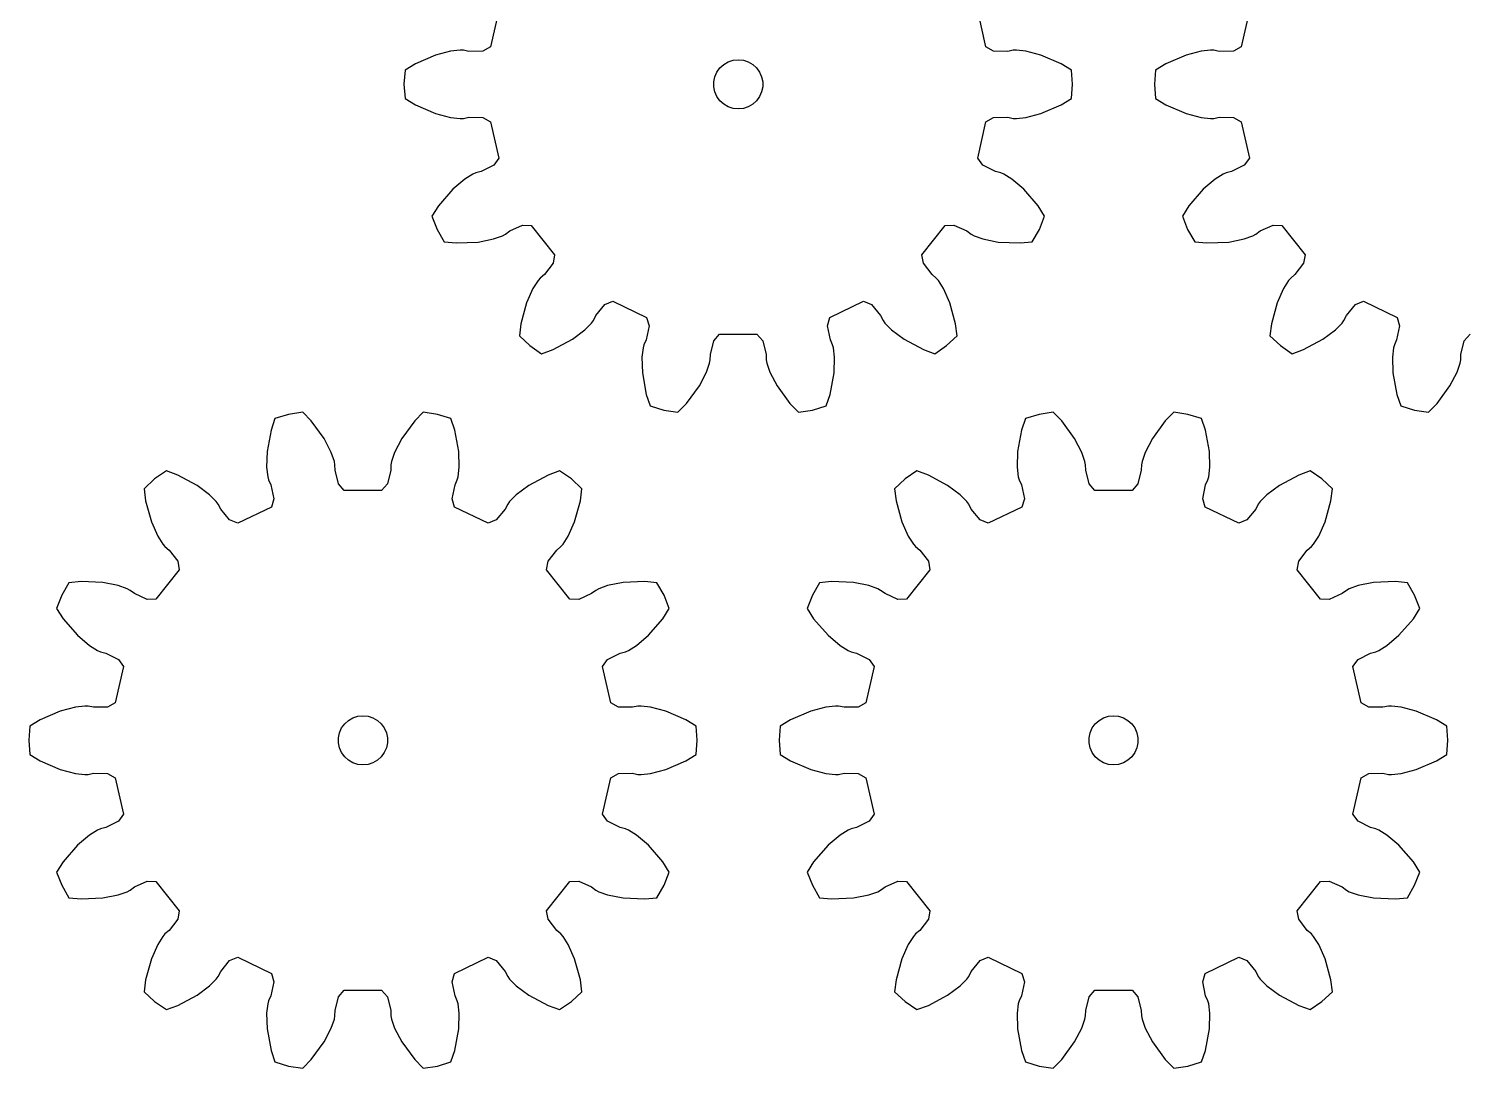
# Model space of a CAD drawing. Extents: x 0 to 178, y 0 to 240.
# Drawn here: x 0 to 87.5, y 0 to 63.4 of the extents above; entities that cross this region are included whole.
import ezdxf

# ---------------------------------------------------------------- set-up
doc = ezdxf.new("R2010")
doc.units = 0

msp = doc.modelspace()

# ---------------------------------------------------------------- linework, layer by layer
for p, q in [((28.65, 64.471), (28.143, 62.251)), ((58.344, 62.251), (57.837, 64.471)), ((74.394, 64.471), (73.887, 62.251)), ((28.143, 62.251), (27.677, 61.994)), ((58.81, 61.994), (58.344, 62.251)), ((73.887, 62.251), (73.421, 61.994)), ((24.792, 61.754), (23.566, 61.23)), ((25.717, 61.995), (24.792, 61.754)), ((26.291, 62.056), (25.717, 61.995)), ((26.49, 62.047), (26.291, 62.056)), ((26.819, 61.982), (26.49, 62.047)), ((27.677, 61.994), (26.819, 61.982)), ((42.362, 61.186), (42.634, 61.343)), ((42.634, 61.343), (42.932, 61.44)), ((42.932, 61.44), (43.244, 61.472)), ((43.244, 61.472), (43.556, 61.44)), ((43.556, 61.44), (43.854, 61.343)), ((43.854, 61.343), (44.125, 61.186)), ((59.668, 61.982), (58.81, 61.994)), ((59.998, 62.047), (59.668, 61.982)), ((60.197, 62.056), (59.998, 62.047)), ((60.771, 61.995), (60.197, 62.056)), ((61.695, 61.754), (60.771, 61.995)), ((62.921, 61.23), (61.695, 61.754)), ((70.536, 61.754), (69.31, 61.23)), ((71.46, 61.995), (70.536, 61.754)), ((72.034, 62.056), (71.46, 61.995)), ((72.233, 62.047), (72.034, 62.056)), ((72.563, 61.982), (72.233, 62.047)), ((73.421, 61.994), (72.563, 61.982)), ((22.937, 60.84), (22.872, 59.972)), ((23.566, 61.23), (22.937, 60.84)), ((41.752, 60.129), (41.817, 60.436)), ((41.817, 60.436), (41.945, 60.722)), ((41.945, 60.722), (42.129, 60.976)), ((42.129, 60.976), (42.362, 61.186)), ((44.125, 61.186), (44.358, 60.976)), ((44.358, 60.976), (44.543, 60.722)), ((44.543, 60.722), (44.67, 60.436)), ((44.67, 60.436), (44.735, 60.129)), ((63.55, 60.84), (62.921, 61.23)), ((63.615, 59.972), (63.55, 60.84)), ((68.681, 60.84), (68.615, 59.972)), ((69.31, 61.23), (68.681, 60.84)), ((22.872, 59.972), (22.937, 59.104)), ((41.752, 59.816), (41.752, 60.129)), ((41.817, 59.509), (41.752, 59.816)), ((41.945, 59.222), (41.817, 59.509)), ((44.67, 59.509), (44.543, 59.222)), ((44.735, 59.816), (44.67, 59.509)), ((44.735, 60.129), (44.735, 59.816)), ((63.55, 59.104), (63.615, 59.972)), ((68.615, 59.972), (68.681, 59.104)), ((22.937, 59.104), (23.566, 58.715)), ((23.566, 58.715), (24.792, 58.19)), ((42.129, 58.969), (41.945, 59.222)), ((42.362, 58.759), (42.129, 58.969)), ((42.634, 58.602), (42.362, 58.759)), ((44.125, 58.759), (43.854, 58.602)), ((44.358, 58.969), (44.125, 58.759)), ((44.543, 59.222), (44.358, 58.969)), ((61.695, 58.19), (62.921, 58.715)), ((62.921, 58.715), (63.55, 59.104)), ((68.681, 59.104), (69.31, 58.715)), ((69.31, 58.715), (70.536, 58.19)), ((24.792, 58.19), (25.717, 57.95)), ((25.717, 57.95), (26.291, 57.889)), ((26.291, 57.889), (26.49, 57.898)), ((26.49, 57.898), (26.819, 57.963)), ((26.819, 57.963), (27.677, 57.951)), ((27.677, 57.951), (28.143, 57.694)), ((42.932, 58.505), (42.634, 58.602)), ((43.244, 58.472), (42.932, 58.505)), ((43.556, 58.505), (43.244, 58.472)), ((43.854, 58.602), (43.556, 58.505)), ((58.344, 57.694), (58.81, 57.951)), ((58.81, 57.951), (59.668, 57.963)), ((59.668, 57.963), (59.998, 57.898)), ((59.998, 57.898), (60.197, 57.889)), ((60.197, 57.889), (60.771, 57.95)), ((60.771, 57.95), (61.695, 58.19)), ((70.536, 58.19), (71.46, 57.95)), ((71.46, 57.95), (72.034, 57.889)), ((72.034, 57.889), (72.233, 57.898)), ((72.233, 57.898), (72.563, 57.963)), ((72.563, 57.963), (73.421, 57.951)), ((73.421, 57.951), (73.887, 57.694)), ((28.143, 57.694), (28.65, 55.474)), ((57.837, 55.474), (58.344, 57.694)), ((73.887, 57.694), (74.394, 55.474)), ((28.65, 55.474), (28.342, 55.04)), ((58.146, 55.04), (57.837, 55.474)), ((74.394, 55.474), (74.085, 55.04)), ((27.066, 54.494), (26.575, 54.19)), ((27.249, 54.572), (27.066, 54.494)), ((27.574, 54.657), (27.249, 54.572)), ((28.342, 55.04), (27.574, 54.657)), ((58.914, 54.657), (58.146, 55.04)), ((59.239, 54.572), (58.914, 54.657)), ((59.422, 54.494), (59.239, 54.572)), ((59.912, 54.19), (59.422, 54.494)), ((72.809, 54.494), (72.319, 54.19)), ((72.992, 54.572), (72.809, 54.494)), ((73.317, 54.657), (72.992, 54.572)), ((74.085, 55.04), (73.317, 54.657)), ((25.846, 53.572), (24.969, 52.567)), ((26.575, 54.19), (25.846, 53.572)), ((60.641, 53.572), (59.912, 54.19)), ((61.518, 52.567), (60.641, 53.572)), ((71.59, 53.572), (70.713, 52.567)), ((72.319, 54.19), (71.59, 53.572)), ((24.969, 52.567), (24.571, 51.944)), ((61.916, 51.944), (61.518, 52.567)), ((70.713, 52.567), (70.315, 51.944)), ((24.571, 51.944), (24.889, 51.133)), ((61.598, 51.133), (61.916, 51.944)), ((70.315, 51.944), (70.633, 51.133)), ((24.889, 51.133), (25.324, 50.38)), ((28.874, 50.74), (29.049, 50.834)), ((29.049, 50.834), (29.318, 51.035)), ((29.318, 51.035), (30.096, 51.397)), ((30.096, 51.397), (30.627, 51.367)), ((30.627, 51.367), (32.047, 49.587)), ((54.44, 49.587), (55.86, 51.367)), ((55.86, 51.367), (56.391, 51.397)), ((56.391, 51.397), (57.17, 51.035)), ((57.17, 51.035), (57.439, 50.834)), ((57.439, 50.834), (57.614, 50.74)), ((61.163, 50.38), (61.598, 51.133)), ((70.633, 51.133), (71.068, 50.38)), ((74.617, 50.74), (74.792, 50.834)), ((74.792, 50.834), (75.061, 51.035)), ((75.061, 51.035), (75.84, 51.397)), ((75.84, 51.397), (76.371, 51.367)), ((76.371, 51.367), (77.791, 49.587)), ((25.324, 50.38), (26.06, 50.302)), ((26.06, 50.302), (27.393, 50.361)), ((27.393, 50.361), (28.33, 50.545)), ((28.33, 50.545), (28.874, 50.74)), ((57.614, 50.74), (58.157, 50.545)), ((58.157, 50.545), (59.095, 50.361)), ((59.095, 50.361), (60.427, 50.302)), ((60.427, 50.302), (61.163, 50.38)), ((71.068, 50.38), (71.804, 50.302)), ((71.804, 50.302), (73.136, 50.361)), ((73.136, 50.361), (74.074, 50.545)), ((74.074, 50.545), (74.617, 50.74)), ((31.958, 49.063), (31.432, 48.384)), ((32.047, 49.587), (31.958, 49.063)), ((54.53, 49.063), (54.44, 49.587)), ((55.055, 48.384), (54.53, 49.063)), ((77.701, 49.063), (77.176, 48.384)), ((77.791, 49.587), (77.701, 49.063)), ((31.176, 48.167), (31.045, 48.017)), ((31.432, 48.384), (31.176, 48.167)), ((55.311, 48.167), (55.055, 48.384)), ((55.442, 48.017), (55.311, 48.167)), ((76.92, 48.167), (76.789, 48.017)), ((77.176, 48.384), (76.92, 48.167)), ((30.734, 47.53), (30.346, 46.657)), ((31.045, 48.017), (30.734, 47.53)), ((55.753, 47.53), (55.442, 48.017)), ((56.141, 46.657), (55.753, 47.53)), ((76.478, 47.53), (76.09, 46.657)), ((76.789, 48.017), (76.478, 47.53)), ((30.346, 46.657), (29.992, 45.372)), ((34.574, 45.878), (35.119, 46.542)), ((35.119, 46.542), (35.61, 46.746)), ((35.61, 46.746), (37.662, 45.758)), ((48.825, 45.758), (50.877, 46.746)), ((50.877, 46.746), (51.369, 46.542)), ((51.369, 46.542), (51.913, 45.878)), ((56.495, 45.372), (56.141, 46.657)), ((76.09, 46.657), (75.736, 45.372)), ((80.318, 45.878), (80.862, 46.542)), ((80.862, 46.542), (81.354, 46.746)), ((81.354, 46.746), (83.406, 45.758)), ((34.302, 45.419), (34.419, 45.58)), ((34.419, 45.58), (34.574, 45.878)), ((37.662, 45.758), (37.809, 45.246)), ((48.678, 45.246), (48.825, 45.758)), ((51.913, 45.878), (52.068, 45.58)), ((52.068, 45.58), (52.185, 45.419)), ((80.046, 45.419), (80.163, 45.58)), ((80.163, 45.58), (80.318, 45.878)), ((83.406, 45.758), (83.553, 45.246)), ((29.992, 45.372), (29.904, 44.637)), ((29.904, 44.637), (30.542, 44.045)), ((33.133, 44.435), (33.897, 45.008)), ((33.897, 45.008), (34.302, 45.419)), ((37.809, 45.246), (37.63, 44.407)), ((41.751, 44.346), (42.105, 44.744)), ((42.105, 44.744), (44.382, 44.744)), ((44.382, 44.744), (44.737, 44.346)), ((48.858, 44.407), (48.678, 45.246)), ((52.185, 45.419), (52.59, 45.008)), ((52.59, 45.008), (53.355, 44.435)), ((55.945, 44.045), (56.583, 44.637)), ((56.583, 44.637), (56.495, 45.372)), ((75.736, 45.372), (75.648, 44.637)), ((75.648, 44.637), (76.286, 44.045)), ((78.876, 44.435), (79.641, 45.008)), ((79.641, 45.008), (80.046, 45.419)), ((83.553, 45.246), (83.373, 44.407)), ((87.494, 44.346), (87.849, 44.744)), ((30.542, 44.045), (31.261, 43.555)), ((31.261, 43.555), (31.958, 43.804)), ((31.958, 43.804), (33.133, 44.435)), ((37.44, 43.908), (37.372, 43.335)), ((37.493, 44.1), (37.44, 43.908)), ((37.63, 44.407), (37.493, 44.1)), ((41.548, 43.512), (41.751, 44.346)), ((44.737, 44.346), (44.939, 43.512)), ((48.994, 44.1), (48.858, 44.407)), ((49.047, 43.908), (48.994, 44.1)), ((49.116, 43.335), (49.047, 43.908)), ((53.355, 44.435), (54.529, 43.804)), ((54.529, 43.804), (55.226, 43.555)), ((55.226, 43.555), (55.945, 44.045)), ((76.286, 44.045), (77.005, 43.555)), ((77.005, 43.555), (77.702, 43.804)), ((77.702, 43.804), (78.876, 44.435)), ((83.184, 43.908), (83.115, 43.335)), ((83.237, 44.1), (83.184, 43.908)), ((83.373, 44.407), (83.237, 44.1)), ((87.292, 43.512), (87.494, 44.346)), ((37.372, 43.335), (37.401, 42.38)), ((41.315, 42.435), (41.502, 42.981)), ((41.502, 42.981), (41.538, 43.177)), ((41.538, 43.177), (41.548, 43.512)), ((44.939, 43.512), (44.949, 43.177)), ((44.949, 43.177), (44.985, 42.981)), ((44.985, 42.981), (45.172, 42.435)), ((49.087, 42.38), (49.116, 43.335)), ((83.115, 43.335), (83.144, 42.38)), ((87.059, 42.435), (87.246, 42.981)), ((87.246, 42.981), (87.282, 43.177)), ((87.282, 43.177), (87.292, 43.512)), ((37.401, 42.38), (37.639, 41.068)), ((40.875, 41.587), (41.315, 42.435)), ((45.172, 42.435), (45.612, 41.587)), ((48.848, 41.068), (49.087, 42.38)), ((83.144, 42.38), (83.383, 41.068)), ((86.619, 41.587), (87.059, 42.435)), ((40.091, 40.509), (40.875, 41.587)), ((45.612, 41.587), (46.397, 40.509)), ((85.834, 40.509), (86.619, 41.587)), ((37.639, 41.068), (37.879, 40.368)), ((37.879, 40.368), (38.711, 40.111)), ((39.571, 39.982), (40.091, 40.509)), ((46.397, 40.509), (46.916, 39.982)), ((47.777, 40.111), (48.609, 40.368)), ((48.609, 40.368), (48.848, 41.068)), ((83.383, 41.068), (83.622, 40.368)), ((83.622, 40.368), (84.454, 40.111)), ((85.315, 39.982), (85.834, 40.509)), ((15.007, 39.595), (14.767, 38.895)), ((15.839, 39.852), (15.007, 39.595)), ((16.699, 39.982), (15.839, 39.852)), ((17.219, 39.455), (16.699, 39.982)), ((18.003, 38.376), (17.219, 39.455)), ((23.525, 39.455), (22.74, 38.376)), ((24.044, 39.982), (23.525, 39.455)), ((24.905, 39.852), (24.044, 39.982)), ((25.737, 39.595), (24.905, 39.852)), ((25.976, 38.895), (25.737, 39.595)), ((38.711, 40.111), (39.571, 39.982)), ((46.916, 39.982), (47.777, 40.111)), ((60.751, 39.595), (60.511, 38.895)), ((61.582, 39.852), (60.751, 39.595)), ((62.443, 39.982), (61.582, 39.852)), ((62.963, 39.455), (62.443, 39.982)), ((63.747, 38.376), (62.963, 39.455)), ((69.268, 39.455), (68.484, 38.376)), ((69.788, 39.982), (69.268, 39.455)), ((70.649, 39.852), (69.788, 39.982)), ((71.48, 39.595), (70.649, 39.852)), ((71.72, 38.895), (71.48, 39.595)), ((84.454, 40.111), (85.315, 39.982)), ((14.767, 38.895), (14.529, 37.583)), ((26.215, 37.583), (25.976, 38.895)), ((60.511, 38.895), (60.272, 37.583)), ((71.959, 37.583), (71.72, 38.895)), ((18.444, 37.528), (18.003, 38.376)), ((22.74, 38.376), (22.3, 37.528)), ((64.187, 37.528), (63.747, 38.376)), ((68.484, 38.376), (68.044, 37.528)), ((14.529, 37.583), (14.5, 36.628)), ((18.63, 36.982), (18.444, 37.528)), ((18.666, 36.786), (18.63, 36.982)), ((18.676, 36.451), (18.666, 36.786)), ((22.078, 36.786), (22.067, 36.451)), ((22.113, 36.982), (22.078, 36.786)), ((22.3, 37.528), (22.113, 36.982)), ((26.244, 36.628), (26.215, 37.583)), ((60.272, 37.583), (60.243, 36.628)), ((64.374, 36.982), (64.187, 37.528)), ((64.41, 36.786), (64.374, 36.982)), ((64.42, 36.451), (64.41, 36.786)), ((67.821, 36.786), (67.811, 36.451)), ((67.857, 36.982), (67.821, 36.786)), ((68.044, 37.528), (67.857, 36.982)), ((71.988, 36.628), (71.959, 37.583)), ((7.67, 35.918), (7.032, 35.326)), ((8.389, 36.408), (7.67, 35.918)), ((9.086, 36.159), (8.389, 36.408)), ((10.261, 35.528), (9.086, 36.159)), ((14.5, 36.628), (14.568, 36.055)), ((14.568, 36.055), (14.621, 35.863)), ((18.879, 35.617), (18.676, 36.451)), ((22.067, 36.451), (21.865, 35.617)), ((26.122, 35.863), (26.175, 36.055)), ((26.175, 36.055), (26.244, 36.628)), ((31.658, 36.159), (30.483, 35.528)), ((32.354, 36.408), (31.658, 36.159)), ((33.073, 35.918), (32.354, 36.408)), ((33.712, 35.326), (33.073, 35.918)), ((53.414, 35.918), (52.776, 35.326)), ((54.133, 36.408), (53.414, 35.918)), ((54.83, 36.159), (54.133, 36.408)), ((56.004, 35.528), (54.83, 36.159)), ((60.243, 36.628), (60.312, 36.055)), ((60.312, 36.055), (60.365, 35.863)), ((64.623, 35.617), (64.42, 36.451)), ((67.811, 36.451), (67.608, 35.617)), ((71.866, 35.863), (71.919, 36.055)), ((71.919, 36.055), (71.988, 36.628)), ((77.401, 36.159), (76.227, 35.528)), ((78.098, 36.408), (77.401, 36.159)), ((78.817, 35.918), (78.098, 36.408)), ((79.455, 35.326), (78.817, 35.918)), ((7.032, 35.326), (7.12, 34.591)), ((11.025, 34.955), (10.261, 35.528)), ((14.621, 35.863), (14.758, 35.556)), ((14.758, 35.556), (14.937, 34.717)), ((19.233, 35.22), (18.879, 35.617)), ((21.51, 35.22), (19.233, 35.22)), ((21.865, 35.617), (21.51, 35.22)), ((25.807, 34.717), (25.986, 35.556)), ((25.986, 35.556), (26.122, 35.863)), ((30.483, 35.528), (29.718, 34.955)), ((33.623, 34.591), (33.712, 35.326)), ((52.776, 35.326), (52.864, 34.591)), ((56.769, 34.955), (56.004, 35.528)), ((60.365, 35.863), (60.501, 35.556)), ((60.501, 35.556), (60.681, 34.717)), ((64.977, 35.22), (64.623, 35.617)), ((67.254, 35.22), (64.977, 35.22)), ((67.608, 35.617), (67.254, 35.22)), ((71.55, 34.717), (71.73, 35.556)), ((71.73, 35.556), (71.866, 35.863)), ((76.227, 35.528), (75.462, 34.955)), ((79.367, 34.591), (79.455, 35.326)), ((7.12, 34.591), (7.474, 33.306)), ((11.431, 34.544), (11.025, 34.955)), ((11.548, 34.383), (11.431, 34.544)), ((11.702, 34.085), (11.548, 34.383)), ((14.79, 34.206), (12.738, 33.218)), ((14.937, 34.717), (14.79, 34.206)), ((25.954, 34.206), (25.807, 34.717)), ((28.005, 33.218), (25.954, 34.206)), ((29.196, 34.383), (29.041, 34.085)), ((29.313, 34.544), (29.196, 34.383)), ((29.718, 34.955), (29.313, 34.544)), ((33.269, 33.306), (33.623, 34.591)), ((52.864, 34.591), (53.218, 33.306)), ((57.174, 34.544), (56.769, 34.955)), ((57.291, 34.383), (57.174, 34.544)), ((57.446, 34.085), (57.291, 34.383)), ((60.534, 34.206), (58.482, 33.218)), ((60.681, 34.717), (60.534, 34.206)), ((71.697, 34.206), (71.55, 34.717)), ((73.749, 33.218), (71.697, 34.206)), ((74.94, 34.383), (74.785, 34.085)), ((75.057, 34.544), (74.94, 34.383)), ((75.462, 34.955), (75.057, 34.544)), ((79.013, 33.306), (79.367, 34.591)), ((7.474, 33.306), (7.863, 32.433)), ((12.247, 33.421), (11.702, 34.085)), ((12.738, 33.218), (12.247, 33.421)), ((28.497, 33.421), (28.005, 33.218)), ((29.041, 34.085), (28.497, 33.421)), ((32.881, 32.433), (33.269, 33.306)), ((53.218, 33.306), (53.606, 32.433)), ((57.991, 33.421), (57.446, 34.085)), ((58.482, 33.218), (57.991, 33.421)), ((74.24, 33.421), (73.749, 33.218)), ((74.785, 34.085), (74.24, 33.421)), ((78.625, 32.433), (79.013, 33.306)), ((7.863, 32.433), (8.173, 31.946)), ((32.571, 31.946), (32.881, 32.433)), ((53.606, 32.433), (53.917, 31.946)), ((78.314, 31.946), (78.625, 32.433)), ((8.173, 31.946), (8.304, 31.796)), ((8.304, 31.796), (8.56, 31.579)), ((8.56, 31.579), (9.086, 30.901)), ((31.658, 30.901), (32.184, 31.579)), ((32.184, 31.579), (32.44, 31.796)), ((32.44, 31.796), (32.571, 31.946)), ((53.917, 31.946), (54.048, 31.796)), ((54.048, 31.796), (54.304, 31.579)), ((54.304, 31.579), (54.83, 30.901)), ((77.401, 30.901), (77.927, 31.579)), ((77.927, 31.579), (78.183, 31.796)), ((78.183, 31.796), (78.314, 31.946)), ((9.086, 30.901), (9.175, 30.376)), ((31.568, 30.376), (31.658, 30.901)), ((54.83, 30.901), (54.919, 30.376)), ((77.312, 30.376), (77.401, 30.901)), ((9.175, 30.376), (7.756, 28.596)), ((32.988, 28.596), (31.568, 30.376)), ((54.919, 30.376), (53.499, 28.596)), ((78.732, 28.596), (77.312, 30.376)), ((2.453, 29.584), (2.017, 28.83)), ((3.189, 29.661), (2.453, 29.584)), ((4.521, 29.602), (3.189, 29.661)), ((5.458, 29.418), (4.521, 29.602)), ((6.002, 29.223), (5.458, 29.418)), ((6.177, 29.129), (6.002, 29.223)), ((6.446, 28.928), (6.177, 29.129)), ((7.224, 28.566), (6.446, 28.928)), ((34.298, 28.928), (33.52, 28.566)), ((34.567, 29.129), (34.298, 28.928)), ((34.742, 29.223), (34.567, 29.129)), ((35.285, 29.418), (34.742, 29.223)), ((36.223, 29.602), (35.285, 29.418)), ((37.555, 29.661), (36.223, 29.602)), ((38.291, 29.584), (37.555, 29.661)), ((38.726, 28.83), (38.291, 29.584)), ((48.196, 29.584), (47.761, 28.83)), ((48.932, 29.661), (48.196, 29.584)), ((50.264, 29.602), (48.932, 29.661)), ((51.202, 29.418), (50.264, 29.602)), ((51.745, 29.223), (51.202, 29.418)), ((51.921, 29.129), (51.745, 29.223)), ((52.189, 28.928), (51.921, 29.129)), ((52.968, 28.566), (52.189, 28.928)), ((80.042, 28.928), (79.263, 28.566)), ((80.31, 29.129), (80.042, 28.928)), ((80.486, 29.223), (80.31, 29.129)), ((81.029, 29.418), (80.486, 29.223)), ((81.967, 29.602), (81.029, 29.418)), ((83.299, 29.661), (81.967, 29.602)), ((84.035, 29.584), (83.299, 29.661)), ((84.47, 28.83), (84.035, 29.584)), ((2.017, 28.83), (1.699, 28.02)), ((1.699, 28.02), (2.098, 27.396)), ((7.756, 28.596), (7.224, 28.566)), ((33.52, 28.566), (32.988, 28.596)), ((38.646, 27.396), (39.044, 28.02)), ((39.044, 28.02), (38.726, 28.83)), ((47.761, 28.83), (47.443, 28.02)), ((47.443, 28.02), (47.841, 27.396)), ((53.499, 28.596), (52.968, 28.566)), ((79.263, 28.566), (78.732, 28.596)), ((84.39, 27.396), (84.788, 28.02)), ((84.788, 28.02), (84.47, 28.83)), ((2.098, 27.396), (2.975, 26.391)), ((37.769, 26.391), (38.646, 27.396)), ((47.841, 27.396), (48.718, 26.391)), ((83.513, 26.391), (84.39, 27.396)), ((2.975, 26.391), (3.703, 25.773)), ((37.041, 25.773), (37.769, 26.391)), ((48.718, 26.391), (49.447, 25.773)), ((82.784, 25.773), (83.513, 26.391)), ((3.703, 25.773), (4.194, 25.469)), ((4.194, 25.469), (4.377, 25.391)), ((4.377, 25.391), (4.702, 25.307)), ((36.042, 25.307), (36.367, 25.391)), ((36.367, 25.391), (36.55, 25.469)), ((36.55, 25.469), (37.041, 25.773)), ((49.447, 25.773), (49.938, 25.469)), ((49.938, 25.469), (50.121, 25.391)), ((50.121, 25.391), (50.446, 25.307)), ((81.785, 25.307), (82.11, 25.391)), ((82.11, 25.391), (82.293, 25.469)), ((82.293, 25.469), (82.784, 25.773)), ((4.702, 25.307), (5.47, 24.923)), ((5.47, 24.923), (5.778, 24.49)), ((34.966, 24.49), (35.274, 24.923)), ((35.274, 24.923), (36.042, 25.307)), ((50.446, 25.307), (51.214, 24.923)), ((51.214, 24.923), (51.522, 24.49)), ((80.709, 24.49), (81.017, 24.923)), ((81.017, 24.923), (81.785, 25.307)), ((5.778, 24.49), (5.271, 22.27)), ((35.472, 22.27), (34.966, 24.49)), ((51.522, 24.49), (51.015, 22.27)), ((81.216, 22.27), (80.709, 24.49)), ((2.845, 22.013), (1.92, 21.773)), ((3.419, 22.074), (2.845, 22.013)), ((3.618, 22.065), (3.419, 22.074)), ((3.947, 22), (3.618, 22.065)), ((4.805, 22.012), (3.947, 22)), ((5.271, 22.27), (4.805, 22.012)), ((35.938, 22.012), (35.472, 22.27)), ((36.796, 22), (35.938, 22.012)), ((37.126, 22.065), (36.796, 22)), ((37.325, 22.074), (37.126, 22.065)), ((37.899, 22.013), (37.325, 22.074)), ((38.823, 21.773), (37.899, 22.013)), ((48.589, 22.013), (47.664, 21.773)), ((49.163, 22.074), (48.589, 22.013)), ((49.361, 22.065), (49.163, 22.074)), ((49.691, 22), (49.361, 22.065)), ((50.549, 22.012), (49.691, 22)), ((51.015, 22.27), (50.549, 22.012)), ((81.682, 22.012), (81.216, 22.27)), ((82.54, 22), (81.682, 22.012)), ((82.87, 22.065), (82.54, 22)), ((83.068, 22.074), (82.87, 22.065)), ((83.642, 22.013), (83.068, 22.074)), ((84.567, 21.773), (83.642, 22.013)), ((0.694, 21.248), (0.065, 20.859)), ((1.92, 21.773), (0.694, 21.248)), ((19.257, 20.994), (19.49, 21.204)), ((19.49, 21.204), (19.762, 21.361)), ((19.762, 21.361), (20.06, 21.458)), ((20.06, 21.458), (20.372, 21.491)), ((20.372, 21.491), (20.684, 21.458)), ((20.684, 21.458), (20.982, 21.361)), ((20.982, 21.361), (21.254, 21.204)), ((21.254, 21.204), (21.487, 20.994)), ((40.049, 21.248), (38.823, 21.773)), ((40.679, 20.859), (40.049, 21.248)), ((46.438, 21.248), (45.809, 20.859)), ((47.664, 21.773), (46.438, 21.248)), ((65.001, 20.994), (65.234, 21.204)), ((65.234, 21.204), (65.505, 21.361)), ((65.505, 21.361), (65.804, 21.458)), ((65.804, 21.458), (66.115, 21.491)), ((66.115, 21.491), (66.427, 21.458)), ((66.427, 21.458), (66.726, 21.361)), ((66.726, 21.361), (66.997, 21.204)), ((66.997, 21.204), (67.23, 20.994)), ((85.793, 21.248), (84.567, 21.773)), ((86.422, 20.859), (85.793, 21.248)), ((0.065, 20.859), (0, 19.991)), ((18.88, 20.148), (18.945, 20.454)), ((18.88, 19.834), (18.88, 20.148)), ((18.945, 20.454), (19.073, 20.741)), ((19.073, 20.741), (19.257, 20.994)), ((21.487, 20.994), (21.671, 20.741)), ((21.671, 20.741), (21.798, 20.454)), ((21.798, 20.454), (21.864, 20.148)), ((21.864, 20.148), (21.864, 19.834)), ((40.744, 19.991), (40.679, 20.859)), ((45.809, 20.859), (45.744, 19.991)), ((64.624, 20.148), (64.689, 20.454)), ((64.624, 19.834), (64.624, 20.148)), ((64.689, 20.454), (64.816, 20.741)), ((64.816, 20.741), (65.001, 20.994)), ((67.23, 20.994), (67.415, 20.741)), ((67.415, 20.741), (67.542, 20.454)), ((67.542, 20.454), (67.607, 20.148)), ((67.607, 20.148), (67.607, 19.834)), ((86.487, 19.991), (86.422, 20.859)), ((0, 19.991), (0.065, 19.123)), ((18.945, 19.527), (18.88, 19.834)), ((19.073, 19.241), (18.945, 19.527)), ((21.798, 19.527), (21.671, 19.241)), ((21.864, 19.834), (21.798, 19.527)), ((40.679, 19.123), (40.744, 19.991)), ((45.744, 19.991), (45.809, 19.123)), ((64.689, 19.527), (64.624, 19.834)), ((64.816, 19.241), (64.689, 19.527)), ((67.542, 19.527), (67.415, 19.241)), ((67.607, 19.834), (67.542, 19.527)), ((86.422, 19.123), (86.487, 19.991)), ((0.065, 19.123), (0.694, 18.734)), ((0.694, 18.734), (1.92, 18.209)), ((19.257, 18.987), (19.073, 19.241)), ((19.49, 18.777), (19.257, 18.987)), ((19.762, 18.62), (19.49, 18.777)), ((20.06, 18.524), (19.762, 18.62)), ((20.372, 18.491), (20.06, 18.524)), ((20.684, 18.524), (20.372, 18.491)), ((20.982, 18.62), (20.684, 18.524)), ((21.254, 18.777), (20.982, 18.62)), ((21.487, 18.987), (21.254, 18.777)), ((21.671, 19.241), (21.487, 18.987)), ((38.823, 18.209), (40.049, 18.734)), ((40.049, 18.734), (40.679, 19.123)), ((45.809, 19.123), (46.438, 18.734)), ((46.438, 18.734), (47.664, 18.209)), ((65.001, 18.987), (64.816, 19.241)), ((65.234, 18.777), (65.001, 18.987)), ((65.505, 18.62), (65.234, 18.777)), ((65.804, 18.524), (65.505, 18.62)), ((66.115, 18.491), (65.804, 18.524)), ((66.427, 18.524), (66.115, 18.491)), ((66.726, 18.62), (66.427, 18.524)), ((66.997, 18.777), (66.726, 18.62)), ((67.23, 18.987), (66.997, 18.777)), ((67.415, 19.241), (67.23, 18.987)), ((84.567, 18.209), (85.793, 18.734)), ((85.793, 18.734), (86.422, 19.123)), ((1.92, 18.209), (2.845, 17.968)), ((2.845, 17.968), (3.419, 17.908)), ((3.419, 17.908), (3.618, 17.916)), ((3.618, 17.916), (3.947, 17.981)), ((3.947, 17.981), (4.805, 17.969)), ((4.805, 17.969), (5.271, 17.712)), ((5.271, 17.712), (5.778, 15.492)), ((34.966, 15.492), (35.472, 17.712)), ((35.472, 17.712), (35.938, 17.969)), ((35.938, 17.969), (36.796, 17.981)), ((36.796, 17.981), (37.126, 17.916)), ((37.126, 17.916), (37.325, 17.908)), ((37.325, 17.908), (37.899, 17.968)), ((37.899, 17.968), (38.823, 18.209)), ((47.664, 18.209), (48.589, 17.968)), ((48.589, 17.968), (49.163, 17.908)), ((49.163, 17.908), (49.361, 17.916)), ((49.361, 17.916), (49.691, 17.981)), ((49.691, 17.981), (50.549, 17.969)), ((50.549, 17.969), (51.015, 17.712)), ((51.015, 17.712), (51.522, 15.492)), ((80.709, 15.492), (81.216, 17.712)), ((81.216, 17.712), (81.682, 17.969)), ((81.682, 17.969), (82.54, 17.981)), ((82.54, 17.981), (82.87, 17.916)), ((82.87, 17.916), (83.068, 17.908)), ((83.068, 17.908), (83.642, 17.968)), ((83.642, 17.968), (84.567, 18.209)), ((5.47, 15.058), (4.702, 14.675)), ((5.778, 15.492), (5.47, 15.058)), ((35.274, 15.058), (34.966, 15.492)), ((36.042, 14.675), (35.274, 15.058)), ((51.214, 15.058), (50.446, 14.675)), ((51.522, 15.492), (51.214, 15.058)), ((81.017, 15.058), (80.709, 15.492)), ((81.785, 14.675), (81.017, 15.058)), ((3.703, 14.208), (2.975, 13.59)), ((4.194, 14.512), (3.703, 14.208)), ((4.377, 14.59), (4.194, 14.512)), ((4.702, 14.675), (4.377, 14.59)), ((36.367, 14.59), (36.042, 14.675)), ((36.55, 14.512), (36.367, 14.59)), ((37.041, 14.208), (36.55, 14.512)), ((37.769, 13.59), (37.041, 14.208)), ((49.447, 14.208), (48.718, 13.59)), ((49.938, 14.512), (49.447, 14.208)), ((50.121, 14.59), (49.938, 14.512)), ((50.446, 14.675), (50.121, 14.59)), ((82.11, 14.59), (81.785, 14.675)), ((82.293, 14.512), (82.11, 14.59)), ((82.784, 14.208), (82.293, 14.512)), ((83.513, 13.59), (82.784, 14.208)), ((2.975, 13.59), (2.098, 12.586)), ((38.646, 12.586), (37.769, 13.59)), ((48.718, 13.59), (47.841, 12.586)), ((84.39, 12.586), (83.513, 13.59)), ((2.098, 12.586), (1.699, 11.962)), ((39.044, 11.962), (38.646, 12.586)), ((47.841, 12.586), (47.443, 11.962)), ((84.788, 11.962), (84.39, 12.586)), ((1.699, 11.962), (2.017, 11.152)), ((6.446, 11.054), (7.224, 11.415)), ((7.224, 11.415), (7.756, 11.386)), ((7.756, 11.386), (9.175, 9.606)), ((31.568, 9.606), (32.988, 11.386)), ((32.988, 11.386), (33.52, 11.415)), ((33.52, 11.415), (34.298, 11.054)), ((38.726, 11.152), (39.044, 11.962)), ((47.443, 11.962), (47.761, 11.152)), ((52.189, 11.054), (52.968, 11.415)), ((52.968, 11.415), (53.499, 11.386)), ((53.499, 11.386), (54.919, 9.606)), ((77.312, 9.606), (78.732, 11.386)), ((78.732, 11.386), (79.263, 11.415)), ((79.263, 11.415), (80.042, 11.054)), ((84.47, 11.152), (84.788, 11.962)), ((2.017, 11.152), (2.453, 10.398)), ((4.521, 10.38), (5.458, 10.564)), ((5.458, 10.564), (6.002, 10.758)), ((6.002, 10.758), (6.177, 10.853)), ((6.177, 10.853), (6.446, 11.054)), ((34.298, 11.054), (34.567, 10.853)), ((34.567, 10.853), (34.742, 10.758)), ((34.742, 10.758), (35.285, 10.564)), ((35.285, 10.564), (36.223, 10.38)), ((38.291, 10.398), (38.726, 11.152)), ((47.761, 11.152), (48.196, 10.398)), ((50.264, 10.38), (51.202, 10.564)), ((51.202, 10.564), (51.745, 10.758)), ((51.745, 10.758), (51.921, 10.853)), ((51.921, 10.853), (52.189, 11.054)), ((80.042, 11.054), (80.31, 10.853)), ((80.31, 10.853), (80.486, 10.758)), ((80.486, 10.758), (81.029, 10.564)), ((81.029, 10.564), (81.967, 10.38)), ((84.035, 10.398), (84.47, 11.152)), ((2.453, 10.398), (3.189, 10.32)), ((3.189, 10.32), (4.521, 10.38)), ((36.223, 10.38), (37.555, 10.32)), ((37.555, 10.32), (38.291, 10.398)), ((48.196, 10.398), (48.932, 10.32)), ((48.932, 10.32), (50.264, 10.38)), ((81.967, 10.38), (83.299, 10.32)), ((83.299, 10.32), (84.035, 10.398)), ((9.086, 9.081), (8.56, 8.403)), ((9.175, 9.606), (9.086, 9.081)), ((31.658, 9.081), (31.568, 9.606)), ((32.184, 8.403), (31.658, 9.081)), ((54.83, 9.081), (54.304, 8.403)), ((54.919, 9.606), (54.83, 9.081)), ((77.401, 9.081), (77.312, 9.606)), ((77.927, 8.403), (77.401, 9.081)), ((8.173, 8.035), (7.863, 7.549)), ((8.304, 8.185), (8.173, 8.035)), ((8.56, 8.403), (8.304, 8.185)), ((32.44, 8.185), (32.184, 8.403)), ((32.571, 8.035), (32.44, 8.185)), ((32.881, 7.549), (32.571, 8.035)), ((53.917, 8.035), (53.606, 7.549)), ((54.048, 8.185), (53.917, 8.035)), ((54.304, 8.403), (54.048, 8.185)), ((78.183, 8.185), (77.927, 8.403)), ((78.314, 8.035), (78.183, 8.185)), ((78.625, 7.549), (78.314, 8.035)), ((7.863, 7.549), (7.474, 6.676)), ((33.269, 6.676), (32.881, 7.549)), ((53.606, 7.549), (53.218, 6.676)), ((79.013, 6.676), (78.625, 7.549)), ((7.474, 6.676), (7.12, 5.39)), ((11.702, 5.897), (12.247, 6.56)), ((12.247, 6.56), (12.738, 6.764)), ((12.738, 6.764), (14.79, 5.776)), ((25.954, 5.776), (28.005, 6.764)), ((28.005, 6.764), (28.497, 6.56)), ((28.497, 6.56), (29.041, 5.897)), ((33.623, 5.39), (33.269, 6.676)), ((53.218, 6.676), (52.864, 5.39)), ((57.446, 5.897), (57.991, 6.56)), ((57.991, 6.56), (58.482, 6.764)), ((58.482, 6.764), (60.534, 5.776)), ((71.697, 5.776), (73.749, 6.764)), ((73.749, 6.764), (74.24, 6.56)), ((74.24, 6.56), (74.785, 5.897)), ((79.367, 5.39), (79.013, 6.676)), ((7.12, 5.39), (7.032, 4.655)), ((11.025, 5.027), (11.431, 5.438)), ((11.431, 5.438), (11.548, 5.599)), ((11.548, 5.599), (11.702, 5.897)), ((14.937, 5.265), (14.758, 4.425)), ((14.79, 5.776), (14.937, 5.265)), ((25.807, 5.265), (25.954, 5.776)), ((25.986, 4.425), (25.807, 5.265)), ((29.041, 5.897), (29.196, 5.599)), ((29.196, 5.599), (29.313, 5.438)), ((29.313, 5.438), (29.718, 5.027)), ((33.712, 4.655), (33.623, 5.39)), ((52.864, 5.39), (52.776, 4.655)), ((56.769, 5.027), (57.174, 5.438)), ((57.174, 5.438), (57.291, 5.599)), ((57.291, 5.599), (57.446, 5.897)), ((60.681, 5.265), (60.501, 4.425)), ((60.534, 5.776), (60.681, 5.265)), ((71.55, 5.265), (71.697, 5.776)), ((71.73, 4.425), (71.55, 5.265)), ((74.785, 5.897), (74.94, 5.599)), ((74.94, 5.599), (75.057, 5.438)), ((75.057, 5.438), (75.462, 5.027)), ((79.455, 4.655), (79.367, 5.39)), ((7.032, 4.655), (7.67, 4.063)), ((9.086, 3.822), (10.261, 4.454)), ((10.261, 4.454), (11.025, 5.027)), ((14.758, 4.425), (14.621, 4.118)), ((18.879, 4.365), (19.233, 4.762)), ((19.233, 4.762), (21.51, 4.762)), ((21.51, 4.762), (21.865, 4.365)), ((26.122, 4.118), (25.986, 4.425)), ((29.718, 5.027), (30.483, 4.454)), ((30.483, 4.454), (31.658, 3.822)), ((33.073, 4.063), (33.712, 4.655)), ((52.776, 4.655), (53.414, 4.063)), ((54.83, 3.822), (56.004, 4.454)), ((56.004, 4.454), (56.769, 5.027)), ((60.501, 4.425), (60.365, 4.118)), ((64.623, 4.365), (64.977, 4.762)), ((64.977, 4.762), (67.254, 4.762)), ((67.254, 4.762), (67.608, 4.365)), ((71.866, 4.118), (71.73, 4.425)), ((75.462, 5.027), (76.227, 4.454)), ((76.227, 4.454), (77.401, 3.822)), ((78.817, 4.063), (79.455, 4.655)), ((7.67, 4.063), (8.389, 3.573)), ((8.389, 3.573), (9.086, 3.822)), ((14.568, 3.926), (14.5, 3.353)), ((14.621, 4.118), (14.568, 3.926)), ((18.666, 3.195), (18.676, 3.531)), ((18.676, 3.531), (18.879, 4.365)), ((21.865, 4.365), (22.067, 3.531)), ((22.067, 3.531), (22.078, 3.195)), ((26.175, 3.926), (26.122, 4.118)), ((26.244, 3.353), (26.175, 3.926)), ((31.658, 3.822), (32.354, 3.573)), ((32.354, 3.573), (33.073, 4.063)), ((53.414, 4.063), (54.133, 3.573)), ((54.133, 3.573), (54.83, 3.822)), ((60.312, 3.926), (60.243, 3.353)), ((60.365, 4.118), (60.312, 3.926)), ((64.41, 3.195), (64.42, 3.531)), ((64.42, 3.531), (64.623, 4.365)), ((67.608, 4.365), (67.811, 3.531)), ((67.811, 3.531), (67.821, 3.195)), ((71.919, 3.926), (71.866, 4.118)), ((71.988, 3.353), (71.919, 3.926)), ((77.401, 3.822), (78.098, 3.573)), ((78.098, 3.573), (78.817, 4.063)), ((14.5, 3.353), (14.529, 2.398)), ((18.444, 2.453), (18.63, 2.999)), ((18.63, 2.999), (18.666, 3.195)), ((22.078, 3.195), (22.113, 2.999)), ((22.113, 2.999), (22.3, 2.453)), ((26.215, 2.398), (26.244, 3.353)), ((60.243, 3.353), (60.272, 2.398)), ((64.187, 2.453), (64.374, 2.999)), ((64.374, 2.999), (64.41, 3.195)), ((67.821, 3.195), (67.857, 2.999)), ((67.857, 2.999), (68.044, 2.453)), ((71.959, 2.398), (71.988, 3.353)), ((14.529, 2.398), (14.767, 1.086)), ((18.003, 1.605), (18.444, 2.453)), ((22.3, 2.453), (22.74, 1.605)), ((25.976, 1.086), (26.215, 2.398)), ((60.272, 2.398), (60.511, 1.086)), ((63.747, 1.605), (64.187, 2.453)), ((68.044, 2.453), (68.484, 1.605)), ((71.72, 1.086), (71.959, 2.398)), ((14.767, 1.086), (15.007, 0.386)), ((17.219, 0.527), (18.003, 1.605)), ((22.74, 1.605), (23.525, 0.527)), ((25.737, 0.386), (25.976, 1.086)), ((60.511, 1.086), (60.751, 0.386)), ((62.963, 0.527), (63.747, 1.605)), ((68.484, 1.605), (69.268, 0.527)), ((71.48, 0.386), (71.72, 1.086)), ((15.007, 0.386), (15.839, 0.13)), ((15.839, 0.13), (16.699, 0)), ((16.699, 0), (17.219, 0.527)), ((23.525, 0.527), (24.044, 0)), ((24.044, 0), (24.905, 0.13)), ((24.905, 0.13), (25.737, 0.386)), ((60.751, 0.386), (61.582, 0.13)), ((61.582, 0.13), (62.443, 0)), ((62.443, 0), (62.963, 0.527)), ((69.268, 0.527), (69.788, 0)), ((69.788, 0), (70.649, 0.13)), ((70.649, 0.13), (71.48, 0.386))]:
    msp.add_line(p, q)

doc.saveas('drawing.dxf')
